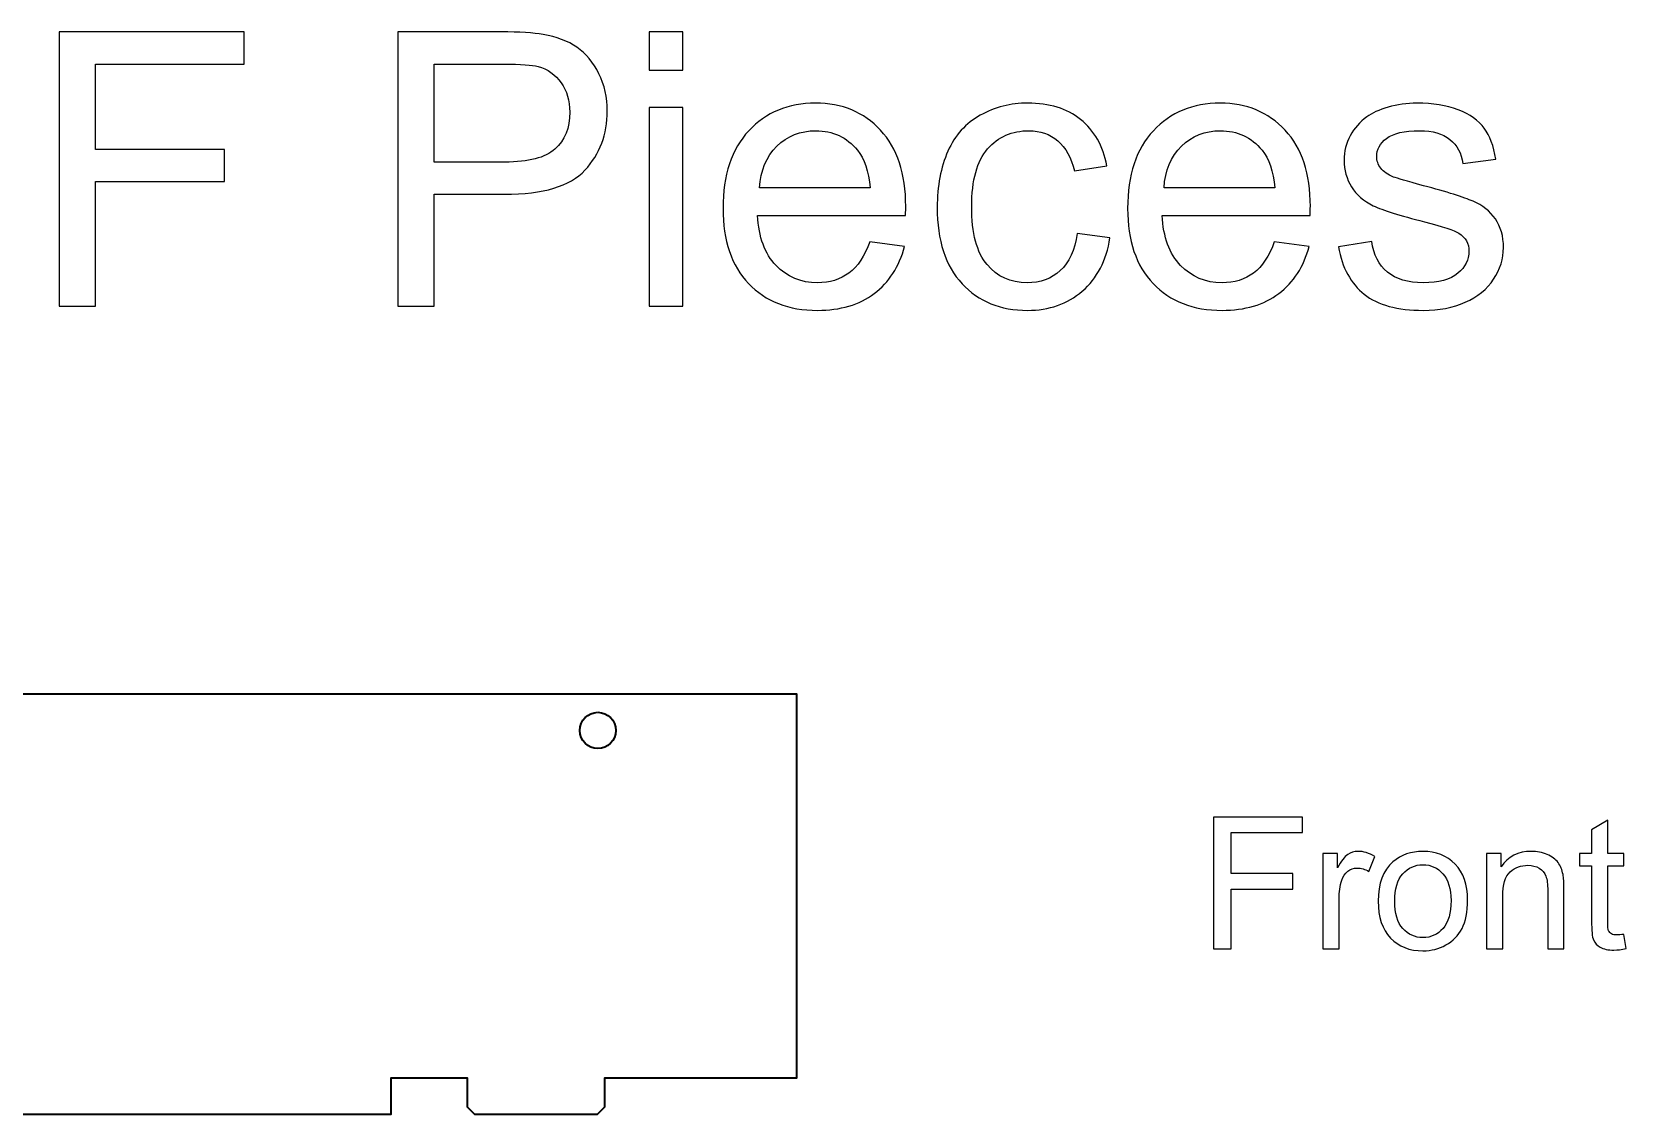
# Model space of a CAD drawing. Header units: millimetres. Extents: x 198 to 2216, y -826 to 151.
# Drawn here: x 410.9 to 631.1, y -5.3 to 144.2 of the extents above; entities that cross this region are included whole.
import ezdxf

# ---------------------------------------------------------------- set-up
doc = ezdxf.new("R2010")
doc.units = ezdxf.units.MM
doc.header["$MEASUREMENT"] = 0
doc.layers.add('Layer 1', color=7, linetype='Continuous')

msp = doc.modelspace()

# ---------------------------------------------------------------- linework, layer by layer
at = {"layer": 'Layer 1', "color": 250, "lineweight": 35}
msp.add_ellipse((489.0323, 47.6988), major_axis=(0, 2.5), ratio=1, dxfattribs=at)
at = {"layer": 'Layer 1', "color": 250}
for points, knots in [([(414.6328, 106.309), (414.6328, 106.309), (414.6328, 144.1974), (414.6328, 144.1974), (414.6328, 144.1974), (440.1915, 144.1974), (440.1915, 144.1974), (440.1915, 144.1974), (440.1915, 139.7524), (440.1915, 139.7524), (440.1915, 139.7524), (419.6599, 139.7524), (419.6599, 139.7524), (419.6599, 139.7524), (419.6599, 127.9519), (419.6599, 127.9519), (419.6599, 127.9519), (437.4399, 127.9519), (437.4399, 127.9519), (437.4399, 127.9519), (437.4399, 123.5069), (437.4399, 123.5069), (437.4399, 123.5069), (419.6599, 123.5069), (419.6599, 123.5069), (419.6599, 123.5069), (419.6599, 106.309), (419.6599, 106.309), (419.6599, 106.309), (414.6328, 106.309), (414.6328, 106.309)], [0, 0, 0, 0, 0.1, 0.1, 0.1, 0.2, 0.2, 0.2, 0.3, 0.3, 0.3, 0.4, 0.4, 0.4, 0.5, 0.5, 0.5, 0.6, 0.6, 0.6, 0.7, 0.7, 0.7, 0.8, 0.8, 0.8, 0.9, 0.9, 0.9, 1, 1, 1, 1]), ([(461.3935, 106.309), (461.3935, 106.309), (461.3935, 144.1974), (461.3935, 144.1974), (461.3935, 144.1974), (475.6986, 144.1974), (475.6986, 144.1974), (478.2122, 144.1974), (480.1348, 144.0739), (481.4666, 143.8358), (483.3275, 143.5271), (484.8885, 142.9362), (486.1497, 142.0719), (487.4109, 141.1987), (488.4251, 139.9817), (489.1924, 138.4206), (489.9597, 136.8596), (490.3389, 135.1398), (490.3389, 133.2612), (490.3389, 130.051), (489.3159, 127.3257), (487.2609, 125.1032), (485.2148, 122.8719), (481.5018, 121.7607), (476.1396, 121.7607), (476.1396, 121.7607), (466.4206, 121.7607), (466.4206, 121.7607), (466.4206, 121.7607), (466.4206, 106.309), (466.4206, 106.309), (466.4206, 106.309), (461.3935, 106.309), (461.3935, 106.309)], [0, 0, 0, 0, 0.09090909, 0.09090909, 0.09090909, 0.18181818, 0.18181818, 0.18181818, 0.27272727, 0.27272727, 0.27272727, 0.36363636, 0.36363636, 0.36363636, 0.45454545, 0.45454545, 0.45454545, 0.54545455, 0.54545455, 0.54545455, 0.63636364, 0.63636364, 0.63636364, 0.72727273, 0.72727273, 0.72727273, 0.81818182, 0.81818182, 0.81818182, 0.90909091, 0.90909091, 0.90909091, 1, 1, 1, 1]), ([(496.1068, 138.9057), (496.1068, 138.9057), (496.1068, 144.1974), (496.1068, 144.1974), (496.1068, 144.1974), (500.7635, 144.1974), (500.7635, 144.1974), (500.7635, 144.1974), (500.7635, 138.9057), (500.7635, 138.9057), (500.7635, 138.9057), (496.1068, 138.9057), (496.1068, 138.9057)], [0, 0, 0, 0, 0.25, 0.25, 0.25, 0.5, 0.5, 0.5, 0.75, 0.75, 0.75, 1, 1, 1, 1]), ([(466.4206, 126.2057), (466.4206, 126.2057), (476.2102, 126.2057), (476.2102, 126.2057), (479.4557, 126.2057), (481.7488, 126.8054), (483.1158, 128.0137), (484.474, 129.2219), (485.1531, 130.9153), (485.1531, 133.1113), (485.1531, 134.69), (484.7562, 136.0482), (483.9536, 137.1771), (483.1511, 138.306), (482.0927, 139.0556), (480.7875, 139.4172), (479.9408, 139.6377), (478.3797, 139.7524), (476.1131, 139.7524), (476.1131, 139.7524), (466.4206, 139.7524), (466.4206, 139.7524), (466.4206, 139.7524), (466.4206, 126.2057), (466.4206, 126.2057)], [0, 0, 0, 0, 0.125, 0.125, 0.125, 0.25, 0.25, 0.25, 0.375, 0.375, 0.375, 0.5, 0.5, 0.5, 0.625, 0.625, 0.625, 0.75, 0.75, 0.75, 0.875, 0.875, 0.875, 1, 1, 1, 1]), ([(526.5956, 115.199), (526.5956, 115.199), (531.411, 114.564), (531.411, 114.564), (530.6614, 111.7682), (529.2591, 109.5898), (527.213, 108.0464), (525.1669, 106.503), (522.5563, 105.7269), (519.3725, 105.7269), (515.3685, 105.7269), (512.1935, 106.9616), (509.8475, 109.4311), (507.5015, 111.8917), (506.3285, 115.3578), (506.3285, 119.8116), (506.3285, 124.4153), (507.5103, 127.996), (509.8828, 130.536), (512.2552, 133.0848), (515.3332, 134.3549), (519.1167, 134.3549), (522.7768, 134.3549), (525.7666, 133.1113), (528.0861, 130.6154), (530.4056, 128.1195), (531.5698, 124.6094), (531.5698, 120.085), (531.5698, 119.8116), (531.561, 119.3971), (531.5433, 118.8503), (531.5433, 118.8503), (511.091, 118.8503), (511.091, 118.8503), (511.2674, 115.8428), (512.1141, 113.5321), (513.6487, 111.9358), (515.1744, 110.3395), (517.0882, 109.5369), (519.3725, 109.5369), (521.0746, 109.5369), (522.5298, 109.9867), (523.7293, 110.8863), (524.9376, 111.7859), (525.8901, 113.2234), (526.5956, 115.199)], [0, 0, 0, 0, 0.06666667, 0.06666667, 0.06666667, 0.13333333, 0.13333333, 0.13333333, 0.2, 0.2, 0.2, 0.26666667, 0.26666667, 0.26666667, 0.33333333, 0.33333333, 0.33333333, 0.4, 0.4, 0.4, 0.46666667, 0.46666667, 0.46666667, 0.53333333, 0.53333333, 0.53333333, 0.6, 0.6, 0.6, 0.66666667, 0.66666667, 0.66666667, 0.73333333, 0.73333333, 0.73333333, 0.8, 0.8, 0.8, 0.86666667, 0.86666667, 0.86666667, 0.93333333, 0.93333333, 0.93333333, 1, 1, 1, 1]), ([(555.2324, 116.3632), (555.2324, 116.3632), (559.7832, 115.7282), (559.7832, 115.7282), (559.2805, 112.5973), (558.0105, 110.1543), (555.9556, 108.3816), (553.9006, 106.6089), (551.3694, 105.7269), (548.3797, 105.7269), (544.6314, 105.7269), (541.6151, 106.9528), (539.3397, 109.4046), (537.0555, 111.8564), (535.9178, 115.3666), (535.9178, 119.935), (535.9178, 122.8984), (536.4117, 125.4825), (537.3906, 127.705), (538.3696, 129.9187), (539.8601, 131.5855), (541.8709, 132.688), (543.8729, 133.7992), (546.0513, 134.3549), (548.4149, 134.3549), (551.3871, 134.3549), (553.8301, 133.6052), (555.7174, 132.0971), (557.6136, 130.5889), (558.8307, 128.4458), (559.3599, 125.6765), (559.3599, 125.6765), (554.8619, 124.9886), (554.8619, 124.9886), (554.4298, 126.8319), (553.6713, 128.2165), (552.5689, 129.1514), (551.4753, 130.0774), (550.1524, 130.5448), (548.6001, 130.5448), (546.2542, 130.5448), (544.3492, 129.707), (542.8763, 128.0313), (541.4123, 126.3468), (540.6803, 123.701), (540.6803, 120.0673), (540.6803, 116.3808), (541.3858, 113.7085), (542.7969, 112.0416), (544.2169, 110.3748), (546.0601, 109.5369), (548.3267, 109.5369), (550.1612, 109.5369), (551.6869, 110.0925), (552.904, 111.2126), (554.1299, 112.3239), (554.906, 114.0437), (555.2324, 116.3632)], [0, 0, 0, 0, 0.05263158, 0.05263158, 0.05263158, 0.10526316, 0.10526316, 0.10526316, 0.15789474, 0.15789474, 0.15789474, 0.21052632, 0.21052632, 0.21052632, 0.26315789, 0.26315789, 0.26315789, 0.31578947, 0.31578947, 0.31578947, 0.36842105, 0.36842105, 0.36842105, 0.42105263, 0.42105263, 0.42105263, 0.47368421, 0.47368421, 0.47368421, 0.52631579, 0.52631579, 0.52631579, 0.57894737, 0.57894737, 0.57894737, 0.63157895, 0.63157895, 0.63157895, 0.68421053, 0.68421053, 0.68421053, 0.73684211, 0.73684211, 0.73684211, 0.78947368, 0.78947368, 0.78947368, 0.84210526, 0.84210526, 0.84210526, 0.89473684, 0.89473684, 0.89473684, 0.94736842, 0.94736842, 0.94736842, 1, 1, 1, 1]), ([(582.4844, 115.199), (582.4844, 115.199), (587.2998, 114.564), (587.2998, 114.564), (586.5502, 111.7682), (585.1479, 109.5898), (583.1018, 108.0464), (581.0557, 106.503), (578.4451, 105.7269), (575.2613, 105.7269), (571.2573, 105.7269), (568.0823, 106.9616), (565.7363, 109.4311), (563.3903, 111.8917), (562.2173, 115.3578), (562.2173, 119.8116), (562.2173, 124.4153), (563.3991, 127.996), (565.7716, 130.536), (568.144, 133.0848), (571.222, 134.3549), (575.0055, 134.3549), (578.6656, 134.3549), (581.6554, 133.1113), (583.9749, 130.6154), (586.2944, 128.1195), (587.4586, 124.6094), (587.4586, 120.085), (587.4586, 119.8116), (587.4498, 119.3971), (587.4321, 118.8503), (587.4321, 118.8503), (566.9798, 118.8503), (566.9798, 118.8503), (567.1562, 115.8428), (568.0029, 113.5321), (569.5375, 111.9358), (571.0632, 110.3395), (572.977, 109.5369), (575.2613, 109.5369), (576.9634, 109.5369), (578.4186, 109.9867), (579.6181, 110.8863), (580.8264, 111.7859), (581.7789, 113.2234), (582.4844, 115.199)], [0, 0, 0, 0, 0.06666667, 0.06666667, 0.06666667, 0.13333333, 0.13333333, 0.13333333, 0.2, 0.2, 0.2, 0.26666667, 0.26666667, 0.26666667, 0.33333333, 0.33333333, 0.33333333, 0.4, 0.4, 0.4, 0.46666667, 0.46666667, 0.46666667, 0.53333333, 0.53333333, 0.53333333, 0.6, 0.6, 0.6, 0.66666667, 0.66666667, 0.66666667, 0.73333333, 0.73333333, 0.73333333, 0.8, 0.8, 0.8, 0.86666667, 0.86666667, 0.86666667, 0.93333333, 0.93333333, 0.93333333, 1, 1, 1, 1]), ([(591.3303, 114.5111), (591.3303, 114.5111), (595.9341, 115.2519), (595.9341, 115.2519), (596.1898, 113.4087), (596.913, 111.9975), (598.0948, 111.0098), (599.2766, 110.0308), (600.9347, 109.5369), (603.0514, 109.5369), (605.1945, 109.5369), (606.782, 109.9691), (607.8227, 110.8422), (608.8546, 111.7065), (609.3749, 112.7296), (609.3749, 113.9025), (609.3749, 114.9521), (608.9075, 115.7811), (607.9814, 116.3808), (607.3288, 116.7953), (605.7413, 117.3157), (603.2189, 117.9595), (599.8146, 118.815), (597.4598, 119.5558), (596.1369, 120.182), (594.8228, 120.817), (593.8262, 121.6813), (593.1471, 122.7926), (592.468, 123.895), (592.1241, 125.1209), (592.1241, 126.4614), (592.1241, 127.6873), (592.4063, 128.8162), (592.9619, 129.8569), (593.5264, 130.8976), (594.2848, 131.7619), (595.2462, 132.4498), (595.9693, 132.979), (596.9571, 133.4288), (598.2007, 133.7992), (599.453, 134.1696), (600.7848, 134.3549), (602.2135, 134.3549), (604.3655, 134.3549), (606.2528, 134.0462), (607.8756, 133.42), (609.5072, 132.8026), (610.7066, 131.956), (611.4828, 130.8976), (612.2501, 129.8305), (612.788, 128.4105), (613.0791, 126.629), (613.0791, 126.629), (608.5282, 125.994), (608.5282, 125.994), (608.3254, 127.4228), (607.7257, 128.5428), (606.7379, 129.3454), (605.7501, 130.148), (604.3566, 130.5448), (602.5487, 130.5448), (600.4232, 130.5448), (598.8974, 130.1921), (597.989, 129.4865), (597.0806, 128.781), (596.622, 127.9519), (596.622, 127.0082), (596.622, 126.4085), (596.8072, 125.8617), (597.1864, 125.3767), (597.5657, 124.8828), (598.1566, 124.4682), (598.968, 124.1419), (599.4354, 123.9655), (600.7936, 123.5687), (603.069, 122.9513), (606.3498, 122.0782), (608.6429, 121.355), (609.9482, 120.7994), (611.2535, 120.2437), (612.2765, 119.4235), (613.0173, 118.3652), (613.767, 117.298), (614.1374, 115.9751), (614.1374, 114.3876), (614.1374, 112.8442), (613.6876, 111.389), (612.7792, 110.022), (611.8708, 108.655), (610.5655, 107.5966), (608.8634, 106.847), (607.1524, 106.0973), (605.221, 105.7269), (603.069, 105.7269), (599.5059, 105.7269), (596.7807, 106.4678), (594.911, 107.9406), (593.0413, 109.4223), (591.8507, 111.6095), (591.3303, 114.5111)], [0, 0, 0, 0, 0.03030303, 0.03030303, 0.03030303, 0.06060606, 0.06060606, 0.06060606, 0.09090909, 0.09090909, 0.09090909, 0.12121212, 0.12121212, 0.12121212, 0.15151515, 0.15151515, 0.15151515, 0.18181818, 0.18181818, 0.18181818, 0.21212121, 0.21212121, 0.21212121, 0.24242424, 0.24242424, 0.24242424, 0.27272727, 0.27272727, 0.27272727, 0.3030303, 0.3030303, 0.3030303, 0.33333333, 0.33333333, 0.33333333, 0.36363636, 0.36363636, 0.36363636, 0.39393939, 0.39393939, 0.39393939, 0.42424242, 0.42424242, 0.42424242, 0.45454545, 0.45454545, 0.45454545, 0.48484848, 0.48484848, 0.48484848, 0.51515152, 0.51515152, 0.51515152, 0.54545455, 0.54545455, 0.54545455, 0.57575758, 0.57575758, 0.57575758, 0.60606061, 0.60606061, 0.60606061, 0.63636364, 0.63636364, 0.63636364, 0.66666667, 0.66666667, 0.66666667, 0.6969697, 0.6969697, 0.6969697, 0.72727273, 0.72727273, 0.72727273, 0.75757576, 0.75757576, 0.75757576, 0.78787879, 0.78787879, 0.78787879, 0.81818182, 0.81818182, 0.81818182, 0.84848485, 0.84848485, 0.84848485, 0.87878788, 0.87878788, 0.87878788, 0.90909091, 0.90909091, 0.90909091, 0.93939394, 0.93939394, 0.93939394, 0.96969697, 0.96969697, 0.96969697, 1, 1, 1, 1]), ([(496.1068, 106.309), (496.1068, 106.309), (496.1068, 133.7728), (496.1068, 133.7728), (496.1068, 133.7728), (500.7635, 133.7728), (500.7635, 133.7728), (500.7635, 133.7728), (500.7635, 106.309), (500.7635, 106.309), (500.7635, 106.309), (496.1068, 106.309), (496.1068, 106.309)], [0, 0, 0, 0, 0.25, 0.25, 0.25, 0.5, 0.5, 0.5, 0.75, 0.75, 0.75, 1, 1, 1, 1]), ([(511.3556, 122.6603), (511.3556, 122.6603), (526.6485, 122.6603), (526.6485, 122.6603), (526.4457, 124.971), (525.8548, 126.6996), (524.8935, 127.8549), (523.4206, 129.6453), (521.498, 130.5448), (519.1432, 130.5448), (517.0089, 130.5448), (515.2185, 129.8305), (513.7633, 128.4017), (512.3169, 126.973), (511.5144, 125.0592), (511.3556, 122.6603)], [0, 0, 0, 0, 0.2, 0.2, 0.2, 0.4, 0.4, 0.4, 0.6, 0.6, 0.6, 0.8, 0.8, 0.8, 1, 1, 1, 1]), ([(567.2444, 122.6603), (567.2444, 122.6603), (582.5373, 122.6603), (582.5373, 122.6603), (582.3345, 124.971), (581.7436, 126.6996), (580.7823, 127.8549), (579.3094, 129.6453), (577.3868, 130.5448), (575.032, 130.5448), (572.8977, 130.5448), (571.1073, 129.8305), (569.6521, 128.4017), (568.2057, 126.973), (567.4032, 125.0592), (567.2444, 122.6603)], [0, 0, 0, 0, 0.2, 0.2, 0.2, 0.4, 0.4, 0.4, 0.6, 0.6, 0.6, 0.8, 0.8, 0.8, 1, 1, 1, 1]), ([(574.1027, 17.5289), (574.1027, 17.5289), (574.1027, 35.7153), (574.1027, 35.7153), (574.1027, 35.7153), (586.3709, 35.7153), (586.3709, 35.7153), (586.3709, 35.7153), (586.3709, 33.5817), (586.3709, 33.5817), (586.3709, 33.5817), (576.5157, 33.5817), (576.5157, 33.5817), (576.5157, 33.5817), (576.5157, 27.9175), (576.5157, 27.9175), (576.5157, 27.9175), (585.0501, 27.9175), (585.0501, 27.9175), (585.0501, 27.9175), (585.0501, 25.7839), (585.0501, 25.7839), (585.0501, 25.7839), (576.5157, 25.7839), (576.5157, 25.7839), (576.5157, 25.7839), (576.5157, 17.5289), (576.5157, 17.5289), (576.5157, 17.5289), (574.1027, 17.5289), (574.1027, 17.5289)], [0, 0, 0, 0, 0.1, 0.1, 0.1, 0.2, 0.2, 0.2, 0.3, 0.3, 0.3, 0.4, 0.4, 0.4, 0.5, 0.5, 0.5, 0.6, 0.6, 0.6, 0.7, 0.7, 0.7, 0.8, 0.8, 0.8, 0.9, 0.9, 0.9, 1, 1, 1, 1]), ([(630.7743, 19.5228), (630.7743, 19.5228), (631.0791, 17.5501), (631.0791, 17.5501), (630.4526, 17.4188), (629.8895, 17.3511), (629.3985, 17.3511), (628.5899, 17.3511), (627.9634, 17.4781), (627.5146, 17.7363), (627.0701, 17.9946), (626.7569, 18.329), (626.5748, 18.7481), (626.3928, 19.1672), (626.3039, 20.0477), (626.3039, 21.3897), (626.3039, 21.3897), (626.3039, 28.9843), (626.3039, 28.9843), (626.3039, 28.9843), (624.6529, 28.9843), (624.6529, 28.9843), (624.6529, 28.9843), (624.6529, 30.7115), (624.6529, 30.7115), (624.6529, 30.7115), (626.3039, 30.7115), (626.3039, 30.7115), (626.3039, 30.7115), (626.3039, 33.9712), (626.3039, 33.9712), (626.3039, 33.9712), (628.5391, 35.3131), (628.5391, 35.3131), (628.5391, 35.3131), (628.5391, 30.7115), (628.5391, 30.7115), (628.5391, 30.7115), (630.7743, 30.7115), (630.7743, 30.7115), (630.7743, 30.7115), (630.7743, 28.9843), (630.7743, 28.9843), (630.7743, 28.9843), (628.5391, 28.9843), (628.5391, 28.9843), (628.5391, 28.9843), (628.5391, 21.2627), (628.5391, 21.2627), (628.5391, 20.6235), (628.5772, 20.2128), (628.6576, 20.0308), (628.7338, 19.8488), (628.8608, 19.7048), (629.0386, 19.5948), (629.2164, 19.4889), (629.4704, 19.4339), (629.8006, 19.4339), (630.0462, 19.4339), (630.3721, 19.4635), (630.7743, 19.5228)], [0, 0, 0, 0, 0.05, 0.05, 0.05, 0.1, 0.1, 0.1, 0.15, 0.15, 0.15, 0.2, 0.2, 0.2, 0.25, 0.25, 0.25, 0.3, 0.3, 0.3, 0.35, 0.35, 0.35, 0.4, 0.4, 0.4, 0.45, 0.45, 0.45, 0.5, 0.5, 0.5, 0.55, 0.55, 0.55, 0.6, 0.6, 0.6, 0.65, 0.65, 0.65, 0.7, 0.7, 0.7, 0.75, 0.75, 0.75, 0.8, 0.8, 0.8, 0.85, 0.85, 0.85, 0.9, 0.9, 0.9, 0.95, 0.95, 0.95, 1, 1, 1, 1]), ([(589.1861, 17.5289), (589.1861, 17.5289), (589.1861, 30.7115), (589.1861, 30.7115), (589.1861, 30.7115), (591.1927, 30.7115), (591.1927, 30.7115), (591.1927, 30.7115), (591.1927, 28.6922), (591.1927, 28.6922), (591.7049, 29.6278), (592.1791, 30.2458), (592.6151, 30.5422), (593.0511, 30.8427), (593.5295, 30.9909), (594.0502, 30.9909), (594.8037, 30.9909), (595.57, 30.7538), (596.3489, 30.2839), (596.3489, 30.2839), (595.553, 28.2223), (595.553, 28.2223), (595.0112, 28.5271), (594.4693, 28.6795), (593.9274, 28.6795), (593.4406, 28.6795), (593.0046, 28.5313), (592.6193, 28.2392), (592.2341, 27.9471), (591.9589, 27.5407), (591.7938, 27.02), (591.5441, 26.2284), (591.4213, 25.3606), (591.4213, 24.4165), (591.4213, 24.4165), (591.4213, 17.5289), (591.4213, 17.5289), (591.4213, 17.5289), (589.1861, 17.5289), (589.1861, 17.5289)], [0, 0, 0, 0, 0.07692308, 0.07692308, 0.07692308, 0.15384615, 0.15384615, 0.15384615, 0.23076923, 0.23076923, 0.23076923, 0.30769231, 0.30769231, 0.30769231, 0.38461538, 0.38461538, 0.38461538, 0.46153846, 0.46153846, 0.46153846, 0.53846154, 0.53846154, 0.53846154, 0.61538462, 0.61538462, 0.61538462, 0.69230769, 0.69230769, 0.69230769, 0.76923077, 0.76923077, 0.76923077, 0.84615385, 0.84615385, 0.84615385, 0.92307692, 0.92307692, 0.92307692, 1, 1, 1, 1]), ([(596.8315, 24.1202), (596.8315, 26.5544), (597.5088, 28.3578), (598.8677, 29.5304), (599.998, 30.5041), (601.3823, 30.9909), (603.0122, 30.9909), (604.8198, 30.9909), (606.3015, 30.3982), (607.4529, 29.2129), (608.6002, 28.0318), (609.1759, 26.3935), (609.1759, 24.3065), (609.1759, 22.6131), (608.9219, 21.2839), (608.4139, 20.3144), (607.9059, 19.345), (607.1651, 18.5915), (606.1914, 18.0538), (605.222, 17.5162), (604.1594, 17.2495), (603.0122, 17.2495), (601.1664, 17.2495), (599.6763, 17.8379), (598.5375, 19.019), (597.3988, 20.2001), (596.8315, 21.9019), (596.8315, 24.1202)], [0, 0, 0, 0, 0.11111111, 0.11111111, 0.11111111, 0.22222222, 0.22222222, 0.22222222, 0.33333333, 0.33333333, 0.33333333, 0.44444444, 0.44444444, 0.44444444, 0.55555556, 0.55555556, 0.55555556, 0.66666667, 0.66666667, 0.66666667, 0.77777778, 0.77777778, 0.77777778, 0.88888889, 0.88888889, 0.88888889, 1, 1, 1, 1]), ([(611.7963, 17.5289), (611.7963, 17.5289), (611.7963, 30.7115), (611.7963, 30.7115), (611.7963, 30.7115), (613.8029, 30.7115), (613.8029, 30.7115), (613.8029, 30.7115), (613.8029, 28.8404), (613.8029, 28.8404), (614.7681, 30.2755), (616.1651, 30.9909), (617.9897, 30.9909), (618.7855, 30.9909), (619.5137, 30.847), (620.1783, 30.5633), (620.8429, 30.2797), (621.3425, 29.9029), (621.6727, 29.4415), (622.0029, 28.9801), (622.2357, 28.4297), (622.3669, 27.7947), (622.4474, 27.3799), (622.4897, 26.656), (622.4897, 25.623), (622.4897, 25.623), (622.4897, 17.5289), (622.4897, 17.5289), (622.4897, 17.5289), (620.2545, 17.5289), (620.2545, 17.5289), (620.2545, 17.5289), (620.2545, 25.5384), (620.2545, 25.5384), (620.2545, 26.4485), (620.1698, 27.1301), (619.9963, 27.5788), (619.8227, 28.0276), (619.5137, 28.3874), (619.0734, 28.6583), (618.6331, 28.925), (618.1124, 29.0605), (617.5198, 29.0605), (616.5715, 29.0605), (615.7545, 28.7599), (615.0644, 28.1546), (614.3744, 27.5534), (614.0315, 26.4062), (614.0315, 24.7213), (614.0315, 24.7213), (614.0315, 17.5289), (614.0315, 17.5289), (614.0315, 17.5289), (611.7963, 17.5289), (611.7963, 17.5289)], [0, 0, 0, 0, 0.05555556, 0.05555556, 0.05555556, 0.11111111, 0.11111111, 0.11111111, 0.16666667, 0.16666667, 0.16666667, 0.22222222, 0.22222222, 0.22222222, 0.27777778, 0.27777778, 0.27777778, 0.33333333, 0.33333333, 0.33333333, 0.38888889, 0.38888889, 0.38888889, 0.44444444, 0.44444444, 0.44444444, 0.5, 0.5, 0.5, 0.55555556, 0.55555556, 0.55555556, 0.61111111, 0.61111111, 0.61111111, 0.66666667, 0.66666667, 0.66666667, 0.72222222, 0.72222222, 0.72222222, 0.77777778, 0.77777778, 0.77777778, 0.83333333, 0.83333333, 0.83333333, 0.88888889, 0.88888889, 0.88888889, 0.94444444, 0.94444444, 0.94444444, 1, 1, 1, 1]), ([(599.1175, 24.116), (599.1175, 22.4311), (599.4858, 21.1696), (600.2224, 20.3356), (600.9632, 19.4974), (601.8903, 19.0783), (603.0122, 19.0783), (604.1213, 19.0783), (605.0442, 19.4974), (605.785, 20.3398), (606.5216, 21.1823), (606.8899, 22.465), (606.8899, 24.1879), (606.8899, 25.8135), (606.5174, 27.0454), (605.7765, 27.8794), (605.0357, 28.7176), (604.1128, 29.1367), (603.0122, 29.1367), (601.8903, 29.1367), (600.9632, 28.7218), (600.2224, 27.8879), (599.4858, 27.0539), (599.1175, 25.7966), (599.1175, 24.116)], [0, 0, 0, 0, 0.125, 0.125, 0.125, 0.25, 0.25, 0.25, 0.375, 0.375, 0.375, 0.5, 0.5, 0.5, 0.625, 0.625, 0.625, 0.75, 0.75, 0.75, 0.875, 0.875, 0.875, 1, 1, 1, 1])]:
    msp.add_open_spline(points, degree=3, knots=knots, dxfattribs=at)
at = {"layer": 'Layer 1', "color": 250, "lineweight": 35}
msp.add_open_spline([(369.4312, 52.6975), (369.4312, 52.6975), (516.5142, 52.6999), (516.5142, 52.6999), (516.5142, 52.6999), (516.5142, -0.2999), (516.5142, -0.2999), (516.5142, -0.2999), (489.9866, -0.2999), (489.9866, -0.2999), (489.9866, -0.2999), (489.9866, -4.3012), (489.9866, -4.3012), (489.9866, -4.3012), (488.9846, -5.3032), (488.9846, -5.3032), (488.9846, -5.3032), (471.9883, -5.3032), (471.9883, -5.3032), (471.9883, -5.3032), (470.9913, -4.3061), (470.9913, -4.3061), (470.9913, -4.3061), (470.9913, -0.306), (470.9913, -0.306), (470.9913, -0.306), (460.4871, -0.306), (460.4871, -0.306), (460.4871, -0.306), (460.4871, -5.3067), (460.4871, -5.3067), (460.4871, -5.3067), (427.9089, -5.3074), (427.9089, -5.3074), (427.9089, -5.3074), (315.4264, -5.308), (315.4264, -5.308), (315.4264, -5.308), (315.4264, -0.3089), (315.4264, -0.3089), (315.4264, -0.3089), (304.9404, -0.3089), (304.9404, -0.3089), (304.9404, -0.3089), (304.9404, -4.3107), (304.9404, -4.3107), (304.9404, -4.3107), (303.9399, -5.3111), (303.9399, -5.3111), (303.9399, -5.3111), (286.9403, -5.3111), (286.9403, -5.3111), (286.9403, -5.3111), (285.9523, -4.3231), (285.9523, -4.3231), (285.9523, -4.3231), (285.9523, -0.3254), (285.9523, -0.3254), (285.9523, -0.3254), (259.4567, -0.3254), (259.4567, -0.3254), (259.4567, -0.3254), (259.4185, 52.6999), (259.4185, 52.6999), (259.4185, 52.6999), (359.4291, 52.6999), (359.4291, 52.6999), (359.4291, 52.6999), (359.4291, 46.6981), (359.4291, 46.6981), (359.4291, 46.6981), (369.4312, 46.6981), (369.4312, 46.6981), (369.4312, 46.6981), (369.4312, 52.6975), (369.4312, 52.6975)], degree=3, knots=[0, 0, 0, 0, 0.04, 0.04, 0.04, 0.08, 0.08, 0.08, 0.12, 0.12, 0.12, 0.16, 0.16, 0.16, 0.2, 0.2, 0.2, 0.24, 0.24, 0.24, 0.28, 0.28, 0.28, 0.32, 0.32, 0.32, 0.36, 0.36, 0.36, 0.4, 0.4, 0.4, 0.44, 0.44, 0.44, 0.48, 0.48, 0.48, 0.52, 0.52, 0.52, 0.56, 0.56, 0.56, 0.6, 0.6, 0.6, 0.64, 0.64, 0.64, 0.68, 0.68, 0.68, 0.72, 0.72, 0.72, 0.76, 0.76, 0.76, 0.8, 0.8, 0.8, 0.84, 0.84, 0.84, 0.88, 0.88, 0.88, 0.92, 0.92, 0.92, 0.96, 0.96, 0.96, 1, 1, 1, 1], dxfattribs=at)

doc.saveas('drawing.dxf')
